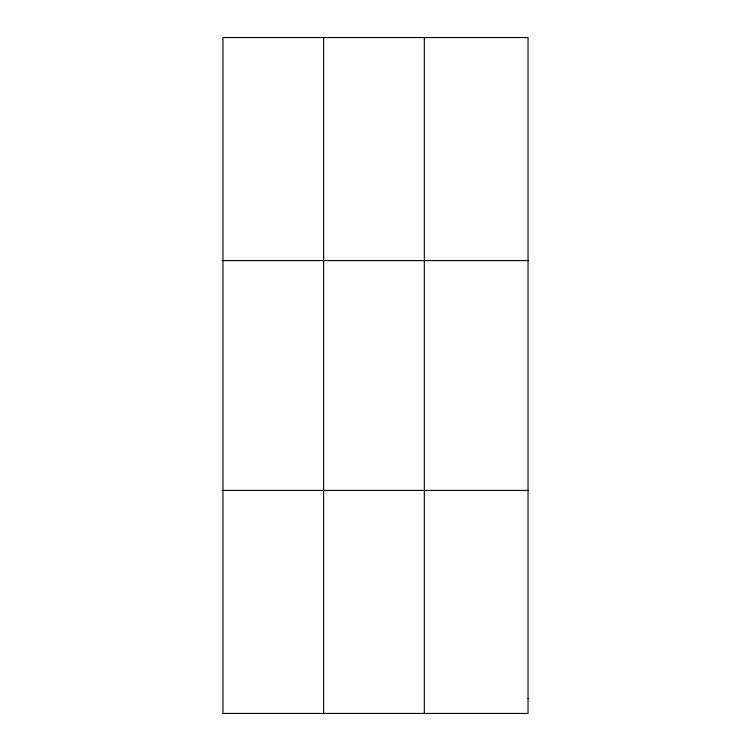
<?xml version="1.0" encoding="UTF-8"?>
<svg xmlns="http://www.w3.org/2000/svg" width="751" height="751" viewBox="0 0 751 751"><rect width="100%" height="100%" fill="white"/><g stroke="black" fill="none" stroke-linecap="round" stroke-linejoin="round"><path stroke-width="1.13" d="M323.634 37.55L323.634 713.45M424.315 37.55L424.315 713.45M222.953 260.597L528.047 260.597M222.953 490.403L528.047 490.403M528.047 698.58L528.047 713.45L222.953 713.45L222.953 37.55L528.047 37.55L528.047 698.58"/></g></svg>
